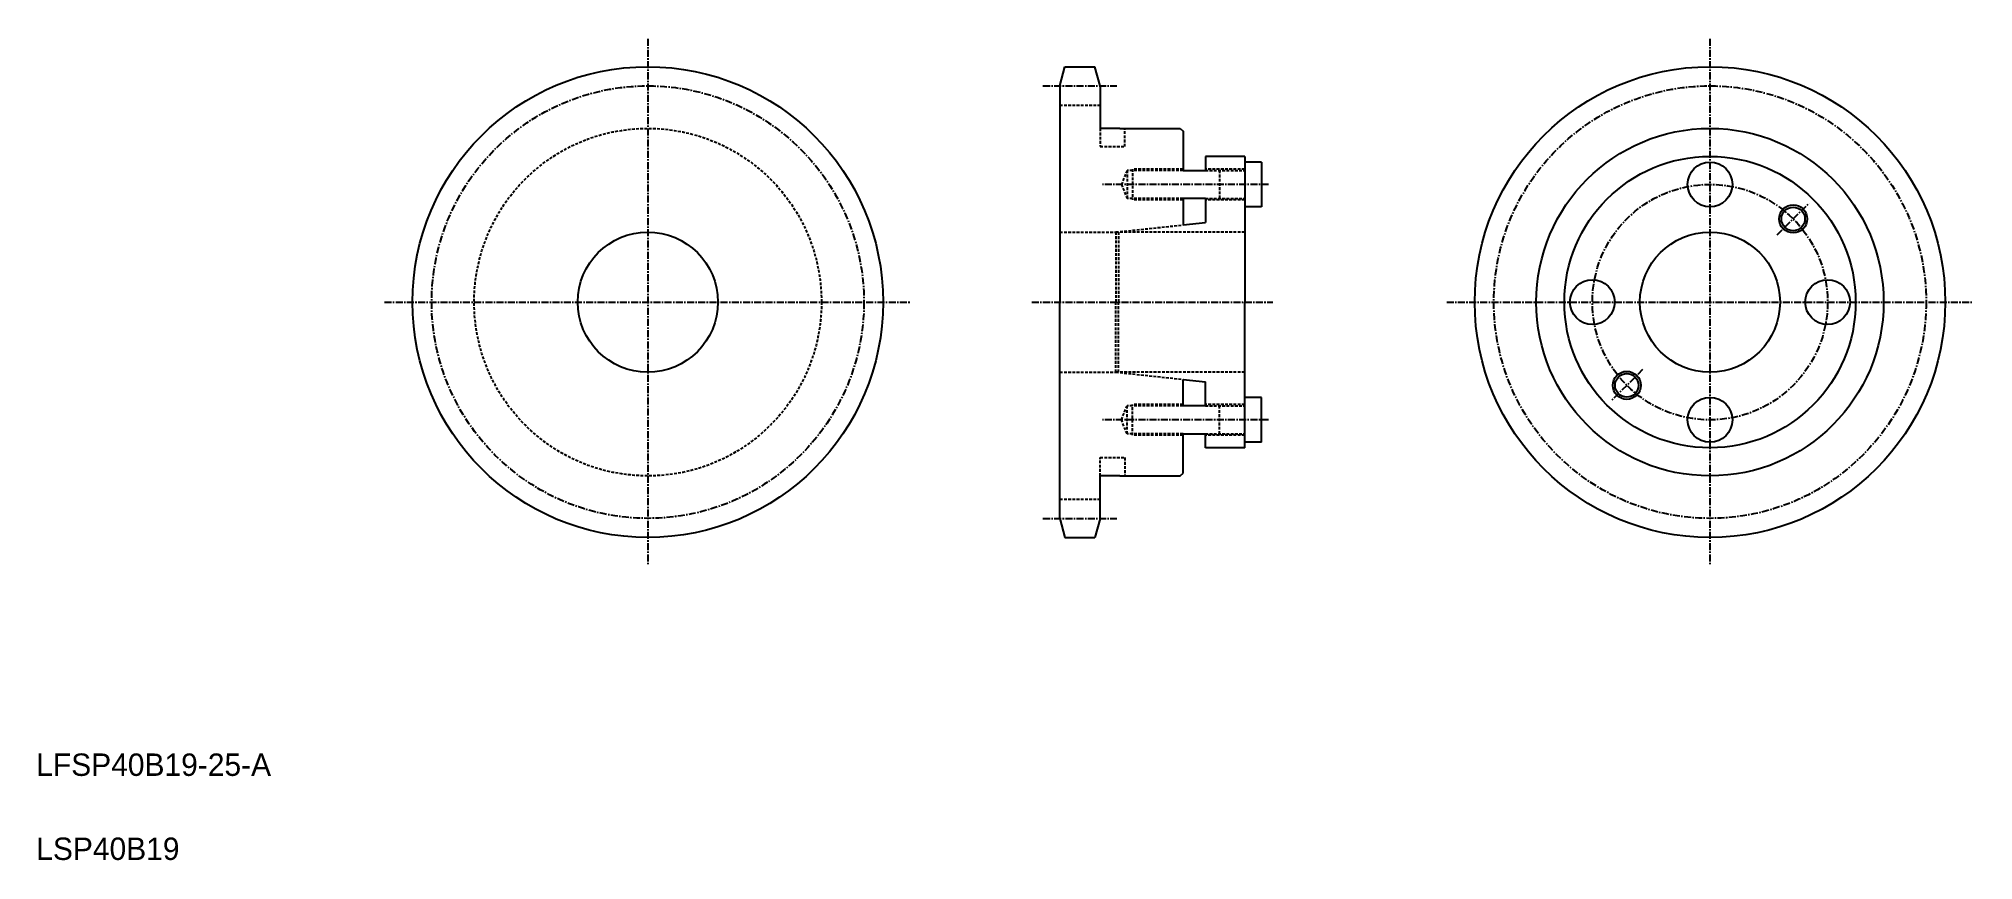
# Model space of a CAD drawing. Extents: x 10 to 356, y 10 to 157.
import ezdxf

# ---------------------------------------------------------------- set-up
doc = ezdxf.new("R2010")
doc.units = 0
doc.linetypes.add('CENTER', pattern=[2, 1.25, -0.25, 0.25, -0.25])
doc.linetypes.add('DASHED', pattern=[0.75, 0.5, -0.25])
doc.layers.get('0').update_dxf_attribs({"linetype": 'CONTINUOUS'})
doc.layers.add('CENTER', color=1, linetype='CENTER')

msp = doc.modelspace()

# ---------------------------------------------------------------- linework, layer by layer
at = {"color": 7, "linetype": 'CONTINUOUS'}
for p, q in [((192.71, 148.11), (193.63, 151.53)), ((193.63, 151.53), (198.99, 151.53)), ((199.91, 148.11), (198.99, 151.53)), ((192.71, 148.11), (192.71, 109.53)), ((199.91, 148.11), (199.91, 140.53)), ((203.41, 140.53), (199.91, 140.53)), ((203.41, 140.53), (214.21, 140.53)), ((214.21, 140.53), (214.71, 140.03)), ((214.71, 140.03), (214.71, 133.03)), ((218.71, 135.53), (218.71, 133.03)), ((225.71, 135.53), (218.71, 135.53)), ((225.71, 135.53), (225.71, 109.53)), ((214.71, 133.03), (218.71, 133.03)), ((228.71, 134.53), (225.71, 134.53)), ((228.71, 134.53), (228.71, 126.53)), ((218.71, 128.03), (214.71, 128.03)), ((214.71, 128.03), (214.71, 123.3)), ((218.71, 128.03), (218.71, 123.73)), ((228.71, 126.53), (225.71, 126.53)), ((214.71, 123.3), (218.71, 123.73)), ((192.71, 70.95), (192.71, 109.53)), ((225.71, 83.53), (225.71, 109.53)), ((214.71, 91.03), (214.71, 95.75)), ((214.71, 95.75), (218.71, 95.33)), ((218.71, 91.03), (218.71, 95.33)), ((218.71, 91.03), (214.71, 91.03)), ((228.71, 92.53), (225.71, 92.53)), ((228.71, 84.53), (228.71, 92.53)), ((214.71, 86.03), (218.71, 86.03)), ((214.71, 79.03), (214.71, 86.03)), ((218.71, 83.53), (218.71, 86.03)), ((225.71, 83.53), (218.71, 83.53)), ((228.71, 84.53), (225.71, 84.53)), ((199.91, 70.95), (199.91, 78.53)), ((203.41, 78.53), (199.91, 78.53)), ((203.41, 78.53), (214.21, 78.53)), ((214.21, 78.53), (214.71, 79.03)), ((192.71, 70.95), (193.63, 67.53)), ((199.91, 70.95), (198.99, 67.53)), ((193.63, 67.53), (198.99, 67.53))]:
    msp.add_line(p, q, dxfattribs=at)
at = {"color": 3, "linetype": 'DASHED'}
for p, q in [((192.71, 144.69), (199.91, 144.69)), ((199.91, 140.53), (199.91, 137.28)), ((204.31, 137.28), (204.31, 140.53)), ((199.91, 137.28), (204.31, 137.28)), ((204.71, 133.03), (203.71, 130.53)), ((204.71, 133.03), (204.71, 128.03)), ((214.71, 133.03), (204.71, 133.03)), ((205.71, 133.28), (205.71, 127.78)), ((214.71, 133.28), (205.71, 133.28)), ((225.71, 133.28), (218.71, 133.28)), ((218.71, 133.03), (225.71, 133.03)), ((221.21, 133.03), (221.21, 128.03)), ((203.71, 130.53), (204.71, 128.03)), ((214.71, 128.03), (204.71, 128.03)), ((214.71, 127.78), (205.71, 127.78)), ((218.71, 128.03), (225.71, 128.03)), ((225.71, 127.78), (218.71, 127.78)), ((192.71, 122.03), (202.71, 122.03)), ((202.71, 122.03), (214.71, 123.3)), ((225.71, 122.03), (202.71, 122.03)), ((202.71, 122.03), (202.71, 109.53)), ((203.21, 122.03), (203.21, 109.53)), ((202.71, 97.03), (202.71, 109.53)), ((203.21, 97.03), (203.21, 109.53)), ((192.71, 97.03), (202.71, 97.03)), ((202.71, 97.03), (214.71, 95.75)), ((225.71, 97.03), (202.71, 97.03)), ((203.71, 88.53), (204.71, 91.03)), ((204.71, 86.03), (204.71, 91.03)), ((214.71, 91.03), (204.71, 91.03)), ((205.71, 85.78), (205.71, 91.28)), ((214.71, 91.28), (205.71, 91.28)), ((225.71, 91.28), (218.71, 91.28)), ((218.71, 91.03), (225.71, 91.03)), ((221.21, 86.03), (221.21, 91.03)), ((204.71, 86.03), (203.71, 88.53)), ((214.71, 86.03), (204.71, 86.03)), ((214.71, 85.78), (205.71, 85.78)), ((218.71, 86.03), (225.71, 86.03)), ((225.71, 85.78), (218.71, 85.78)), ((199.91, 78.53), (199.91, 81.78)), ((199.91, 81.78), (204.31, 81.78)), ((204.31, 81.78), (204.31, 78.53)), ((192.71, 74.37), (199.91, 74.37))]:
    msp.add_line(p, q, dxfattribs=at)
at = {"color": 7, "linetype": 'CONTINUOUS'}
for centre, radius in [((119.17, 109.53), 42), ((308.77, 109.53), 42), ((308.77, 109.53), 31), ((308.77, 109.53), 26), ((308.77, 130.53), 4), ((323.62, 124.38), 2.1), ((119.17, 109.53), 12.5), ((308.77, 109.53), 12.5), ((287.77, 109.53), 4), ((329.77, 109.53), 4), ((293.92, 94.68), 2.1), ((308.77, 88.53), 4)]:
    msp.add_circle(centre, radius, dxfattribs=at)
at = {"color": 3, "linetype": 'DASHED'}
msp.add_circle((119.17, 109.53), 31, dxfattribs=at)
at = {"color": 3, "linetype": 'CONTINUOUS'}
for centre in [(323.62, 124.38), (293.92, 94.68)]:
    msp.add_circle(centre, 2.5, dxfattribs=at)
at = {"layer": 'CENTER', "color": 1, "linetype": 'CENTER'}
for p, q in [((119.17, 156.53), (119.17, 62.53)), ((308.77, 156.53), (308.77, 62.53)), ((189.71, 148.11), (202.91, 148.11)), ((229.98, 130.53), (200.36, 130.53)), ((320.79, 121.55), (326.45, 127.21)), ((72.17, 109.53), (166.17, 109.53)), ((187.71, 109.53), (230.71, 109.53)), ((261.77, 109.53), (355.77, 109.53)), ((296.75, 97.51), (291.1, 91.85)), ((229.98, 88.53), (200.36, 88.53)), ((189.71, 70.95), (202.91, 70.95))]:
    msp.add_line(p, q, dxfattribs=at)
for centre, radius in [((119.17, 109.53), 38.58), ((308.77, 109.53), 38.58), ((308.77, 109.53), 21)]:
    msp.add_circle(centre, radius, dxfattribs=at)

# ---------------------------------------------------------------- texts
at = {"color": 7, "linetype": 'CONTINUOUS'}
for s, p in [('LFSP40B19-25-A', (10, 25)), ('LSP40B19', (10, 10))]:
    msp.add_text(s, height=4, dxfattribs=at).set_placement(p)

doc.saveas('drawing.dxf')
